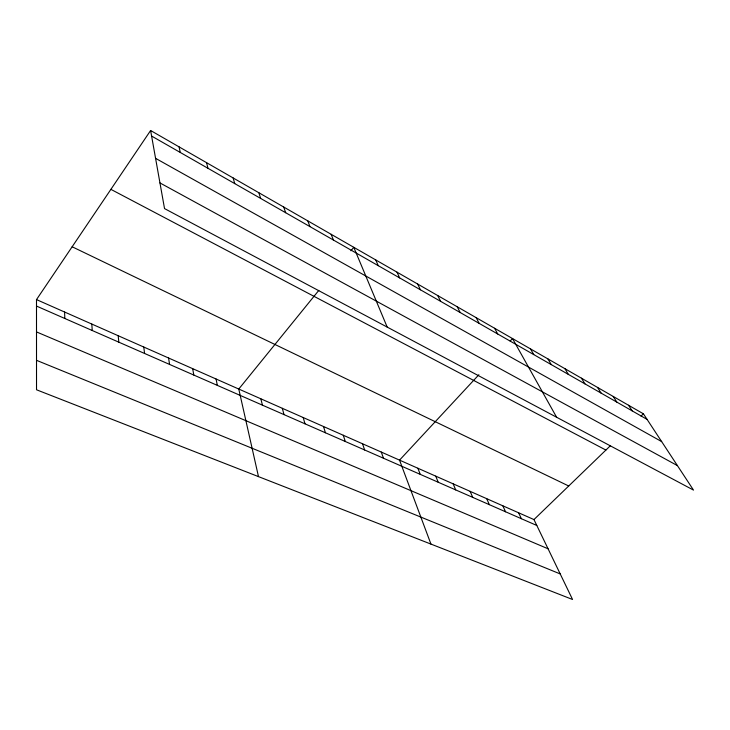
<?xml version="1.0" encoding="UTF-8"?>
<svg xmlns="http://www.w3.org/2000/svg" width="730" height="730" viewBox="0 0 730 730"><rect width="100%" height="100%" fill="white"/><g stroke="black" fill="none" stroke-linecap="round" stroke-linejoin="round"><path stroke-width="1.09" d="M36.5 299.601L533.968 519.577L572.557 599.494L36.527 389.784L36.5 299.601L150.608 130.506L643.413 413.81L693.5 490.095L164.533 208.597L150.608 130.506M318.8 290.403L238.774 389.044L258.484 476.617M350.938 250.791L353.776 247.297L387.183 327.086M478.88 374.736L399.538 460.137L430.946 544.087M510.188 341.047L512.506 338.547L556.625 417.259M533.968 519.577L610.526 445.592M641.04 416.1L643.413 413.81M36.518 360.328L560.211 573.926M36.509 331.922L548.075 548.787M36.5 306.071L536.815 525.481M72.151 246.776L568.716 485.998M110.896 189.362L605.9 450.063M159.952 182.929L677.431 465.612M155.572 158.328L661.672 441.604M151.603 136.063L647.099 419.412M628.521 405.241L632.162 410.871M613.236 396.454L616.832 402.102M597.551 387.438L601.091 393.105M581.454 378.186L584.931 383.861M564.911 368.677L568.332 374.371M547.92 358.914L551.278 364.617M530.464 348.867L533.749 354.598M494.584 328.254L497.723 333.993M476.17 317.659L479.218 323.417M457.226 306.773L460.183 312.531M437.726 295.559L440.601 301.326M417.66 284.025L420.425 289.792M518.583 512.779L521.384 518.711M397.001 272.153L399.657 277.911M502.833 505.808L505.561 511.776M486.682 498.672L489.355 504.667M375.713 259.916L378.249 265.674M470.129 491.354L472.739 497.376M453.157 483.844L455.693 489.903M435.746 476.142L438.21 482.238M331.146 234.293L333.418 240.033M417.879 468.249L420.261 474.363M307.804 220.871L309.931 226.601M381.27 452.062L383.487 458.239M283.714 207.028L285.685 212.74M362.527 443.767L364.644 449.972M343.273 435.253L345.299 441.495M258.84 192.72L260.637 198.414M323.509 426.512L325.425 432.771M303.196 417.533L305.003 423.82M233.125 177.947L234.75 183.604M282.318 408.298L284.007 414.613M206.554 162.662L207.977 168.302M260.856 398.808L262.417 405.141M179.06 146.867L180.273 152.46M216.062 379.007L217.348 385.376M192.674 368.659L193.806 375.056M168.584 358.01L169.561 364.425M143.774 347.042L144.576 353.466M118.196 335.727L118.817 342.169M91.816 324.065L92.245 330.517M64.596 312.029L64.815 318.49"/></g></svg>
